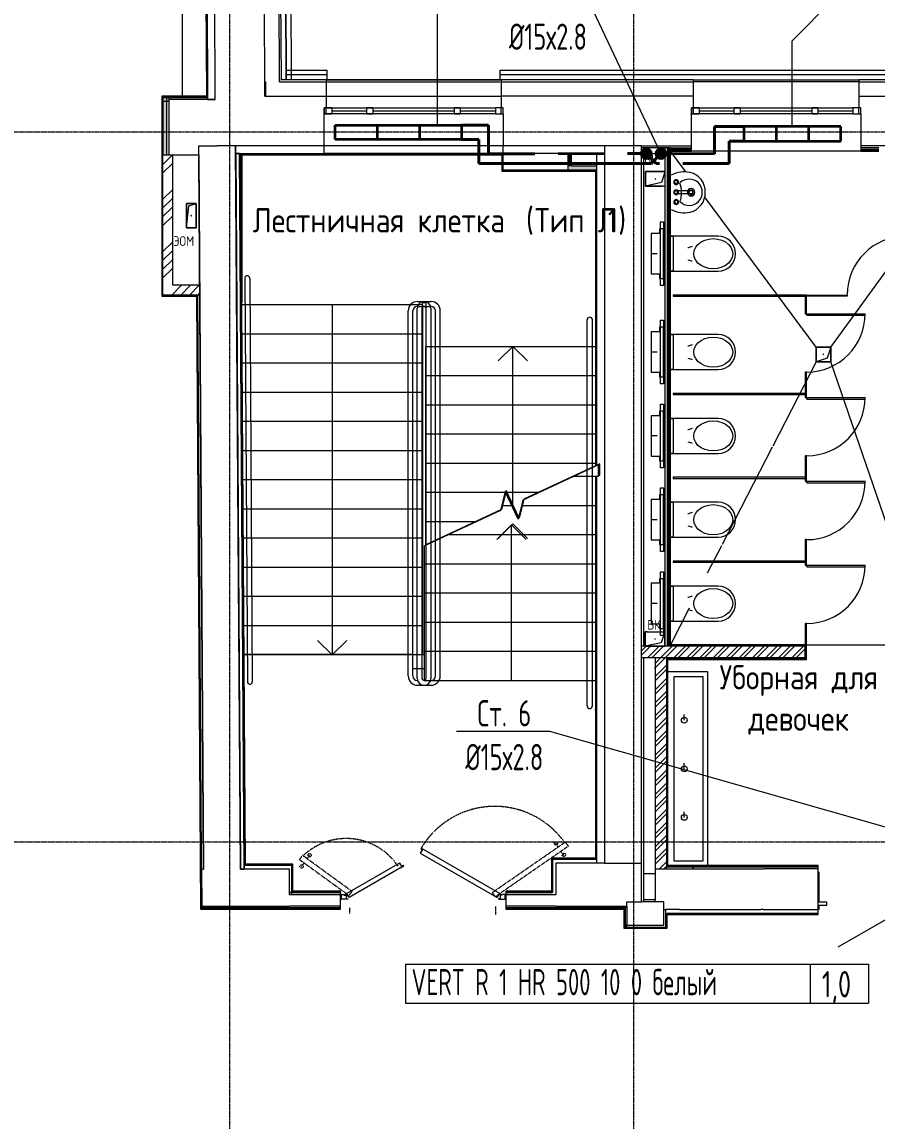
# Model space of a CAD drawing. Header units: millimetres. Extents: x -3929 to 624051, y 52832 to 514950.
# Drawn here: x 174679 to 183467, y 248942 to 260245 of the extents above; entities that cross this region are included whole.
import ezdxf
from ezdxf import colors
from ezdxf.entities.mleader import LeaderData, LeaderLine
from ezdxf.enums import TextEntityAlignment as Align
from ezdxf.math import Vec2, Vec3

# ---------------------------------------------------------------- set-up
doc = ezdxf.new("R2010")
doc.units = ezdxf.units.MM
for name, pattern in [('ADSK_Линия сетки', [25, 20, -2.5, 0, -2.5]), ('ADSK_Штриховая_ш2 п1', [3, 2, -1]), ('ADSK_Штриховая_ш3 п1_5', [4.5, 3, -1.5]), ('Hidden', [7.14375, 4.7625, -2.38125])]:
    doc.linetypes.add(name, pattern=pattern)
for name, color, linetype, lineweight in [('_ Окна', 7, 'Continuous', 9), ('Аннотация', 7, 'Continuous', 18), ('Двери', 7, 'Continuous', 9), ('Двери открывание', 7, 'Continuous', 9), ('Лестницы', 7, 'Continuous', 9), ('Марки помещений', 7, 'Continuous', 20), ('Обобщенные модели', 7, 'Continuous', 18), ('ОВ-О-Оборудование', 32, 'Continuous', 35), ('ОВ-ТЕКСТ', 7, 'Continuous', 25), ('Окна', 7, 'Continuous', 9), ('Оси', 253, 'Continuous', 9), ('Перекрытие', 7, 'Continuous', 18), ('Сантехника', 7, 'Continuous', 18), ('Стены внутренние', 7, 'Continuous', 18), ('Стены наружные', 7, 'Continuous', 18), ('Стены несущие', 7, 'Continuous', 30), ('Стены отделка', 7, 'Continuous', 30), ('Стены перегородки', 7, 'Continuous', 30), ('Стены штриховка', 7, 'Continuous', 9), ('Стрелки вверх', 7, 'Continuous', 18)]:
    doc.layers.add(name, color=color, linetype=linetype, lineweight=lineweight)
doc.layers.add('Линии', color=7, linetype='Continuous', lineweight=9, true_color=0x00a600)
for name, color, linetype in [('ПРИБОРЫ', 3, 'Continuous'), ('статистика приборов', 252, 'Continuous'), ('стояки', 7, 'Continuous')]:
    doc.layers.add(name, color=color, linetype=linetype)
doc.layers.add('т11.1', color=1, linetype='Continuous', true_color=0xff0000)
doc.layers.add('т21.1', color=5, linetype='Continuous', true_color=0x0000ff)
doc.styles.add('GOST Common_2', font='GOST_Common.ttf', dxfattribs={"width": 0.9, "height": 250})
doc.styles.add('GOST Common_5', font='GOST_Common.ttf', dxfattribs={"width": 0.9, "height": 200})
doc.styles.add('СТИЛЬ', font='simplex.shx', dxfattribs={"width": 0.65})

# ---------------------------------------------------------------- blocks, each defined once
blk = doc.blocks.new('*U2876')
at = {"layer": 'ОВ-О-Оборудование', "color": 32, "ltscale": 0.1, "true_color": 0xcd6928}
for p, q in [((500, 75), (-500, 75)), ((-500, 75), (-500, -75)), ((-167, 75), (-167, -75)), ((167, 75), (167, -75)), ((500, -75), (500, 75)), ((-500, -75), (500, -75))]:
    blk.add_line(p, q, dxfattribs=at)
blk = doc.blocks.new('*U2952')
at = {"layer": 'ОВ-О-Оборудование', "color": 32, "ltscale": 0.1, "true_color": 0xcd6928}
for p, q in [((650, 75), (-650, 75)), ((-650, 75), (-650, -75)), ((-217, 75), (-217, -75)), ((217, 75), (217, -75)), ((650, -75), (650, 75)), ((-650, -75), (650, -75))]:
    blk.add_line(p, q, dxfattribs=at)
blk = doc.blocks.new('2 этаж')
at = {"layer": 'Стены внутренние', "lineweight": 0}
h = blk.add_hatch(color=253, dxfattribs=at)
h.dxf.hatch_style = 1
h.paths.add_polyline_path([(366927, -150747), (366907, -150747), (366907, -150787), (366927, -150787)])
h.paths.add_polyline_path([(366907, -150747), (366867, -150747), (366867, -151337), (366907, -151337)])
for points in [[(371027, -151454), (371067, -151454), (371067, -151325), (371027, -151325)], [(371027, -151494), (371325, -151494), (371325, -151454), (371027, -151454)]]:
    blk.add_hatch(color=253, dxfattribs=at).paths.add_polyline_path(points)
at = {"color": 253, "linetype": 'Continuous', "lineweight": 0}
for p, q in [((366867, -151345), (366874, -151337)), ((366867, -151435), (366964, -151337)), ((366867, -151524), (366967, -151424)), ((366867, -151794), (366967, -151694)), ((366867, -151884), (366967, -151784)), ((366867, -151973), (366967, -151873)), ((366867, -152063), (366967, -151963)), ((366867, -152333), (366967, -152233)), ((366867, -152422), (366967, -152322)), ((366867, -152512), (366967, -152412)), ((366867, -152602), (366967, -152502)), ((366959, -152779), (367059, -152679)), ((367049, -152779), (367149, -152679)), ((367139, -152779), (367239, -152679)), ((367228, -152779), (367244, -152764)), ((371785, -156439), (371832, -156392)), ((371785, -156484), (371877, -156392)), ((371847, -156512), (371967, -156392)), ((371892, -156512), (372012, -156392)), ((371982, -156512), (372102, -156392)), ((372027, -156512), (372147, -156392)), ((372116, -156512), (372236, -156392)), ((372161, -156512), (372281, -156392)), ((372251, -156512), (372371, -156392)), ((372296, -156512), (372416, -156392)), ((372386, -156512), (372506, -156392)), ((372431, -156512), (372551, -156392)), ((372521, -156512), (372641, -156392)), ((372565, -156512), (372685, -156392)), ((372655, -156512), (372775, -156392)), ((372700, -156512), (372820, -156392)), ((372790, -156512), (372910, -156392)), ((372835, -156512), (372955, -156392)), ((372925, -156512), (373045, -156392)), ((372970, -156512), (373090, -156392)), ((373059, -156512), (373179, -156392)), ((373104, -156512), (373224, -156392)), ((373194, -156512), (373314, -156392)), ((373239, -156512), (373359, -156392)), ((373329, -156512), (373449, -156392)), ((373374, -156512), (373465, -156420)), ((371925, -156569), (371982, -156512)), ((371925, -156613), (372027, -156512)), ((373463, -156512), (373465, -156510)), ((371925, -156703), (372045, -156583)), ((371925, -156748), (372045, -156628)), ((371925, -156838), (372045, -156718)), ((371925, -156883), (372045, -156763)), ((371925, -156973), (372045, -156853)), ((371925, -157018), (372045, -156898)), ((371925, -157107), (372045, -156987)), ((371925, -157152), (372045, -157032)), ((371925, -157242), (372045, -157122)), ((371925, -157287), (372045, -157167)), ((371925, -157377), (372045, -157257)), ((371925, -157422), (372045, -157302)), ((371925, -157511), (372045, -157391)), ((371925, -157556), (372045, -157436)), ((371925, -157646), (372045, -157526)), ((371925, -157691), (372045, -157571)), ((371925, -157781), (372045, -157661)), ((371925, -157826), (372045, -157706)), ((371925, -157916), (372045, -157796)), ((371925, -157960), (372045, -157840)), ((371925, -158050), (372045, -157930)), ((371925, -158095), (372045, -157975)), ((371925, -158185), (372045, -158065)), ((371925, -158230), (372045, -158110)), ((371925, -158320), (372045, -158200)), ((371925, -158365), (372045, -158245)), ((371925, -158454), (372045, -158334)), ((371925, -158499), (372045, -158379)), ((371925, -158589), (372045, -158469)), ((371925, -158634), (372045, -158514)), ((371970, -158679), (372045, -158604)), ((372015, -158679), (372045, -158649))]:
    blk.add_line(p, q, dxfattribs=at)
at = {"layer": '_ Окна', "color": 253, "lineweight": 0}
for p, q in [((368523, -150915), (368523, -150855)), ((368523, -150855), (368603, -150855)), ((368543, -150915), (368543, -150855)), ((368603, -150855), (368603, -150915)), ((368603, -150885), (368963, -150885)), ((368963, -150915), (368963, -150855)), ((368963, -150855), (369023, -150855)), ((369023, -150855), (369023, -150915)), ((369023, -150885), (369863, -150885)), ((369863, -150915), (369863, -150855)), ((369863, -150855), (369923, -150855)), ((369923, -150855), (369923, -150915)), ((369923, -150885), (370283, -150885)), ((370283, -150855), (370283, -150915)), ((370363, -150855), (370283, -150855)), ((370343, -150915), (370343, -150855)), ((370363, -150915), (370363, -150855)), ((372299, -150915), (372299, -150855)), ((372299, -150855), (372379, -150855)), ((372319, -150915), (372319, -150855)), ((372379, -150855), (372379, -150915)), ((372379, -150885), (372739, -150885)), ((372739, -150915), (372739, -150855)), ((372739, -150855), (372799, -150855)), ((372799, -150855), (372799, -150915)), ((372799, -150885), (373539, -150885)), ((373539, -150915), (373539, -150855)), ((373539, -150855), (373599, -150855)), ((373599, -150855), (373599, -150915)), ((373599, -150885), (373959, -150885)), ((373959, -150855), (373959, -150915)), ((374039, -150855), (373959, -150855)), ((374019, -150915), (374019, -150855)), ((374039, -150915), (374039, -150855)), ((368603, -150915), (368523, -150915)), ((369023, -150915), (368963, -150915)), ((369923, -150915), (369863, -150915)), ((370283, -150915), (370363, -150915)), ((372379, -150915), (372299, -150915)), ((372799, -150915), (372739, -150915)), ((373599, -150915), (373539, -150915)), ((373959, -150915), (374039, -150915))]:
    blk.add_line(p, q, dxfattribs=at)
at = {"layer": 'Двери', "color": 253, "lineweight": 0}
for p, q in [((373484, -152987), (373484, -152971)), ((373484, -152971), (374084, -152971)), ((373484, -152987), (374084, -152987)), ((374084, -152987), (374084, -152971)), ((373484, -153849), (373484, -153833)), ((373484, -153833), (374084, -153833)), ((374084, -153849), (374084, -153833)), ((373484, -153849), (374084, -153849)), ((373484, -154711), (373484, -154695)), ((373484, -154695), (374084, -154695)), ((373484, -154711), (374084, -154711)), ((374084, -154711), (374084, -154695)), ((373484, -155573), (373484, -155557)), ((373484, -155557), (374084, -155557)), ((373484, -155573), (374084, -155573)), ((374084, -155573), (374084, -155557)), ((369520, -158467), (369517, -158471)), ((370345, -158943), (369520, -158467)), ((369535, -158481), (369512, -158520)), ((369512, -158520), (370303, -158976)), ((369517, -158471), (369535, -158481)), ((368737, -158943), (369300, -158618)), ((369307, -158671), (368779, -158976)), ((369300, -158618), (369302, -158622)), ((369322, -158657), (369302, -158622)), ((369307, -158671), (369342, -158651)), ((369339, -158647), (369322, -158657)), ((369342, -158651), (369339, -158647)), ((368691, -158993), (368691, -158943)), ((368691, -158943), (368727, -158943)), ((368701, -158943), (368691, -158943)), ((368691, -158943), (368691, -158993)), ((368767, -158993), (368691, -158993)), ((368691, -158993), (368701, -158993)), ((368701, -158993), (368701, -158943)), ((368727, -158943), (368727, -158949)), ((368730, -158951), (368751, -158951)), ((368739, -158947), (368737, -158943)), ((368757, -158937), (368739, -158947)), ((368751, -158951), (368751, -158987)), ((368753, -158989), (368767, -158989)), ((368779, -158976), (368757, -158937)), ((368767, -158989), (368767, -158993)), ((370303, -158976), (370325, -158937)), ((370315, -158989), (370315, -158993)), ((370328, -158989), (370315, -158989)), ((370315, -158993), (370391, -158993)), ((370325, -158937), (370343, -158947)), ((370331, -158951), (370331, -158987)), ((370352, -158951), (370331, -158951)), ((370343, -158947), (370345, -158943)), ((370355, -158943), (370355, -158949)), ((370391, -158943), (370355, -158943)), ((370391, -158943), (370381, -158943)), ((370381, -158943), (370381, -158993)), ((370381, -158993), (370391, -158993)), ((370391, -158993), (370391, -158943)), ((370391, -158993), (370391, -158943)), ((373600, -159019), (373687, -159019)), ((373600, -159059), (373600, -159019)), ((373687, -159019), (373687, -159059)), ((373687, -159059), (373600, -159059)), ((374543, -159059), (373802, -159487))]:
    blk.add_line(p, q, dxfattribs=at)
for centre, radius, start, end in [((368730, -158949), 2.52, 180, 270), ((368753, -158987), 2.5, 180, 270), ((370328, -158987), 2.5, 270, 0), ((370352, -158949), 2.52, 270, 0)]:
    blk.add_arc(centre, radius, start, end, dxfattribs=at)
at = {"layer": 'Двери открывание', "color": 253, "lineweight": 0}
for centre, start, end in [((374500, -152775), 90, 180), ((373484, -152971), 270, 0), ((373484, -153833), 270, 0), ((373484, -154695), 270, 0), ((373484, -155557), 270, 0)]:
    blk.add_arc(centre, 600, start, end, dxfattribs=at)
at = {"layer": 'Лестницы', "color": 253, "lineweight": 0}
for p, q in [((367677, -151337), (367677, -152851)), ((369536, -152881), (367677, -152881)), ((369536, -152881), (367677, -152881)), ((369536, -152857), (369567, -152857)), ((369536, -152881), (369536, -152857)), ((369536, -152881), (369536, -153181)), ((369567, -152857), (369567, -153307)), ((369536, -153181), (367679, -153181)), ((369536, -153181), (367679, -153181)), ((369536, -153181), (369536, -153481)), ((369567, -153307), (371313, -153307)), ((369567, -153607), (369567, -153307)), ((369567, -153307), (371313, -153307)), ((369536, -153481), (367681, -153481)), ((369536, -153481), (367681, -153481)), ((369536, -153481), (369536, -153781)), ((369567, -153907), (369567, -153607)), ((369567, -153607), (371313, -153607)), ((369567, -153607), (371313, -153607)), ((369536, -153781), (367683, -153781)), ((369536, -153781), (367683, -153781)), ((369536, -153781), (369536, -154081)), ((369567, -154207), (369567, -153907)), ((369567, -153907), (371313, -153907)), ((369567, -153907), (371313, -153907)), ((369536, -154081), (367685, -154081)), ((369536, -154081), (367685, -154081)), ((369536, -154081), (369536, -154381)), ((369567, -154507), (369567, -154207)), ((369567, -154207), (371313, -154207)), ((369567, -154207), (371313, -154207)), ((369536, -154381), (367687, -154381)), ((369536, -154381), (367687, -154381)), ((369536, -154381), (369536, -154681)), ((369567, -154807), (369567, -154507)), ((369567, -154507), (371313, -154507)), ((369567, -154507), (371313, -154507)), ((371345, -154525), (370564, -154889)), ((371357, -154515), (370575, -154879)), ((371345, -154642), (371345, -154525)), ((371357, -154632), (371357, -154515)), ((369536, -154681), (367689, -154681)), ((369536, -154681), (367689, -154681)), ((369536, -154681), (369536, -154981)), ((371094, -154642), (371345, -154642)), ((371094, -154642), (371345, -154642)), ((371105, -154632), (371115, -154632)), ((371105, -154632), (371115, -154632)), ((371345, -154632), (371357, -154632)), ((371345, -154632), (371357, -154632)), ((369567, -155107), (369567, -154807)), ((369567, -154807), (370383, -154807)), ((369567, -154807), (370383, -154807)), ((370384, -154800), (370337, -154995)), ((370396, -154790), (370348, -154985)), ((370516, -155084), (370384, -154800)), ((370387, -154807), (370392, -154807)), ((370387, -154807), (370392, -154807)), ((370528, -155074), (370396, -154790)), ((370403, -154807), (370730, -154807)), ((370403, -154807), (370730, -154807)), ((370350, -154942), (370450, -154942)), ((370350, -154942), (370450, -154942)), ((370446, -154932), (370462, -154932)), ((370446, -154932), (370462, -154932)), ((370564, -154889), (370516, -155084)), ((370575, -154879), (370528, -155074)), ((370551, -154942), (371313, -154942)), ((370551, -154942), (371313, -154942)), ((369536, -154981), (367691, -154981)), ((369536, -154981), (367691, -154981)), ((369536, -154981), (369536, -155281)), ((370337, -154995), (369555, -155359)), ((370348, -154985), (369567, -155349)), ((369567, -155349), (369567, -155107)), ((369567, -155107), (370086, -155107)), ((369567, -155107), (370086, -155107)), ((369536, -155281), (367693, -155281)), ((369536, -155281), (367693, -155281)), ((369536, -155281), (369536, -155581)), ((369807, -155242), (371313, -155242)), ((369807, -155242), (371313, -155242)), ((369818, -155232), (369828, -155232)), ((369818, -155232), (369828, -155232)), ((369555, -155542), (369555, -155359)), ((369567, -155354), (369567, -155349)), ((369536, -155581), (367694, -155581)), ((369536, -155581), (367694, -155581)), ((369536, -155581), (369536, -155881)), ((369555, -155842), (369555, -155542)), ((369555, -155542), (371313, -155542)), ((369555, -155542), (371313, -155542)), ((369555, -156142), (369555, -155842)), ((369555, -155842), (371313, -155842)), ((369555, -155842), (371313, -155842)), ((369536, -155881), (367696, -155881)), ((369536, -155881), (367696, -155881)), ((369536, -155881), (369536, -156181)), ((369536, -156181), (367698, -156181)), ((369536, -156181), (367698, -156181)), ((369536, -156181), (369536, -156481)), ((369555, -156442), (369555, -156142)), ((369555, -156142), (371313, -156142)), ((369555, -156142), (371313, -156142)), ((369536, -156481), (367700, -156481)), ((369555, -156742), (369555, -156442)), ((369555, -156442), (371313, -156442)), ((369555, -156442), (371313, -156442)), ((369555, -156742), (371313, -156742)), ((369555, -156742), (371313, -156742))]:
    blk.add_line(p, q, dxfattribs=at)
at = {"layer": 'Линии', "color": 253, "lineweight": 0}
for p, q in [((367708, -152606), (367735, -156756)), ((367758, -152605), (367785, -156758)), ((369481, -152896), (369619, -152896)), ((369481, -156722), (369481, -152916)), ((369482, -152846), (369622, -152846)), ((369531, -156722), (369531, -152916)), ((369572, -156722), (369572, -152916)), ((369622, -156722), (369622, -152916)), ((369387, -156697), (369387, -152941)), ((369436, -156697), (369436, -152941)), ((369667, -156697), (369667, -152941)), ((369717, -156697), (369717, -152941)), ((371227, -157005), (371227, -153034)), ((371280, -157005), (371280, -153034)), ((369481, -156742), (369484, -156742)), ((369619, -156742), (369622, -156742)), ((369482, -156792), (369622, -156792)), ((369512, -156792), (369622, -156792))]:
    blk.add_line(p, q, dxfattribs=at)
at = {"layer": 'Линии', "color": 253, "linetype": 'ADSK_Штриховая_ш3 п1_5', "lineweight": 0}
for p, q in [((370252, -158924), (371002, -158405)), ((371033, -158448), (370282, -158967)), ((370927, -158458), (370906, -158418)), ((371002, -158405), (371033, -158448)), ((368301, -158542), (368270, -158585)), ((368811, -158913), (368301, -158542)), ((368348, -158577), (368374, -158540)), ((370957, -158501), (370987, -158535)), ((368270, -158585), (368779, -158955)), ((368317, -158619), (368290, -158656)), ((368779, -158955), (368811, -158913)), ((370282, -158967), (370252, -158924)), ((368785, -159083), (368785, -159139)), ((370285, -159069), (370285, -159149))]:
    blk.add_line(p, q, dxfattribs=at)
for centre in [(370906, -158418), (368374, -158540), (370987, -158535), (368290, -158656)]:
    blk.add_circle(centre, 17, dxfattribs=at)
at = {"layer": 'Линии', "color": 253, "lineweight": 0}
for centre, radius, start, end in [((367733, -152606), 25, 0.905, 180.3726), ((369482, -152941), 95, 90, 180), ((369481, -152941), 45.2, 90.2885, 180.2885), ((369551, -152916), 70.3, 0, 180), ((369551, -152916), 20.3, 0, 180), ((369622, -152941), 95, 0, 90), ((369622, -152941), 45.2, 0, 90), ((371254, -153034), 26.8, 0, 180), ((367760, -156756), 25, 180.3726, 355.0572), ((369482, -156697), 95, 180, 270), ((369481, -156697), 45.2, 180, 270), ((369551, -156722), 70.3, 180, 0), ((369551, -156722), 20.3, 180, 0), ((369622, -156697), 95, 270, 0), ((369622, -156697), 45.2, 270, 0), ((371254, -157005), 26.8, 180, 0)]:
    blk.add_arc(centre, radius, start, end, dxfattribs=at)
at = {"layer": 'Линии', "color": 253, "linetype": 'ADSK_Штриховая_ш3 п1_5', "lineweight": 0}
for centre, radius, start, end in [((370277, -158918), 880, 36.2661, 149.8569), ((368750, -159010), 641, 33.381, 133.8165)]:
    blk.add_arc(centre, radius, start, end, dxfattribs=at)
at = {"layer": 'Обобщенные модели', "color": 253, "lineweight": 0}
for p, q in [((371825, -151660), (371825, -151510)), ((371825, -151510), (372025, -151510)), ((372025, -151510), (371825, -151510)), ((371825, -151510), (371825, -151660)), ((372025, -151517), (371990, -151623)), ((371990, -151623), (371825, -151660)), ((372025, -151660), (371825, -151660)), ((371825, -151660), (371997, -151660)), ((367107, -152087), (367107, -151837)), ((367107, -151837), (367207, -151837)), ((367207, -151837), (367107, -151837)), ((367107, -151837), (367107, -152087)), ((367107, -152087), (367132, -151862)), ((367132, -151862), (367207, -151837)), ((367207, -151837), (367207, -152087)), ((367207, -152087), (367207, -151837)), ((367207, -152087), (367107, -152087)), ((367107, -152087), (367207, -152087)), ((373480, -152779), (372110, -152779)), ((372110, -152779), (372110, -152791)), ((372110, -152791), (373480, -152791)), ((373480, -152791), (373468, -152791)), ((373468, -152791), (373468, -152971)), ((373480, -152791), (373480, -152779)), ((373480, -152779), (373900, -152779)), ((373480, -152791), (373480, -152779)), ((373900, -152791), (373480, -152791)), ((373480, -152971), (373480, -152791)), ((373900, -152779), (373900, -152791)), ((373468, -152971), (373480, -152971)), ((373580, -153465), (373580, -153315)), ((373580, -153315), (373730, -153315)), ((373730, -153315), (373580, -153315)), ((373580, -153315), (373580, -153465)), ((373730, -153315), (373693, -153427)), ((373730, -153315), (373730, -153465)), ((373730, -153465), (373730, -153315)), ((373693, -153427), (373580, -153465)), ((373730, -153465), (373580, -153465)), ((373580, -153465), (373730, -153465)), ((373480, -153571), (373468, -153571)), ((373468, -153571), (373468, -153791)), ((373480, -153791), (373480, -153571)), ((373480, -153791), (372110, -153791)), ((372110, -153791), (372110, -153803)), ((372110, -153803), (373480, -153803)), ((373480, -153791), (373468, -153791)), ((373468, -153791), (373468, -153833)), ((373468, -153791), (373480, -153791)), ((373468, -153833), (373480, -153833)), ((373480, -153803), (373480, -153791)), ((373480, -153833), (373480, -153791)), ((373480, -154433), (373468, -154433)), ((373468, -154433), (373468, -154653)), ((373480, -154653), (373480, -154433)), ((373480, -154653), (372110, -154653)), ((372110, -154653), (372110, -154665)), ((372110, -154665), (373480, -154665)), ((373480, -154653), (373468, -154653)), ((373468, -154653), (373468, -154695)), ((373468, -154653), (373480, -154653)), ((373468, -154695), (373480, -154695)), ((373480, -154665), (373480, -154653)), ((373480, -154695), (373480, -154653)), ((373480, -155295), (373468, -155295)), ((373468, -155295), (373468, -155515)), ((373480, -155515), (373480, -155295)), ((373480, -155515), (372110, -155515)), ((372110, -155515), (372110, -155527)), ((372110, -155527), (373480, -155527)), ((373468, -155515), (373480, -155515)), ((373480, -155515), (373468, -155515)), ((373468, -155515), (373468, -155557)), ((373480, -155527), (373480, -155515)), ((373480, -155557), (373480, -155515)), ((373468, -155557), (373480, -155557)), ((373480, -156157), (373468, -156157)), ((373468, -156157), (373468, -156377)), ((373480, -156377), (373480, -156157)), ((371823, -156392), (371823, -156242)), ((371823, -156242), (371843, -156242)), ((371843, -156242), (371823, -156242)), ((371823, -156242), (371823, -156392)), ((372025, -156242), (371988, -156355)), ((372025, -156242), (372025, -156392)), ((372025, -156392), (372025, -156242)), ((371988, -156355), (371823, -156392)), ((373468, -156377), (373480, -156377))]:
    blk.add_line(p, q, dxfattribs=at)
for centre, start, end in [((371927, -151585), 0, 180), ((371927, -151585), 120, 180), ((371927, -151585), 180, 0), ((371927, -151585), 240, 345), ((371927, -151585), 15, 90), ((367157, -151962), 0, 180), ((367157, -151962), 60, 165), ((367157, -151962), 180, 0), ((367157, -151962), 195, 270), ((367157, -151962), 300, 0), ((373655, -153390), 0, 180), ((373655, -153390), 120, 180), ((373655, -153390), 180, 0), ((373655, -153390), 240, 345), ((373655, -153390), 15, 90), ((371924, -156317), 0, 180), ((371924, -156317), 120, 180), ((371924, -156317), 180, 0), ((371924, -156317), 240, 345), ((371924, -156317), 15, 90)]:
    blk.add_arc(centre, 2.5, start, end, dxfattribs=at)
at = {"layer": 'Окна', "color": 253, "lineweight": 0}
for p, q in [((368523, -150855), (368523, -150915)), ((368603, -150855), (368523, -150855)), ((368603, -150855), (368963, -150855)), ((369023, -150855), (368963, -150855)), ((369023, -150855), (369863, -150855)), ((369923, -150855), (369863, -150855)), ((369923, -150855), (370283, -150855)), ((370363, -150855), (370283, -150855)), ((370363, -150915), (370363, -150855)), ((372299, -150855), (372299, -150915)), ((372379, -150855), (372299, -150855)), ((372379, -150855), (372739, -150855)), ((372799, -150855), (372739, -150855)), ((372799, -150855), (373539, -150855)), ((373599, -150855), (373539, -150855)), ((373599, -150855), (373959, -150855)), ((374039, -150855), (373959, -150855)), ((374039, -150915), (374039, -150855)), ((368523, -150915), (368603, -150915)), ((368963, -150915), (368603, -150915)), ((368963, -150915), (369023, -150915)), ((369863, -150915), (369023, -150915)), ((369863, -150915), (369923, -150915)), ((370283, -150915), (369923, -150915)), ((370283, -150915), (370363, -150915)), ((372299, -150915), (372379, -150915)), ((372739, -150915), (372379, -150915)), ((372739, -150915), (372799, -150915)), ((373539, -150915), (372799, -150915)), ((373539, -150915), (373599, -150915)), ((373959, -150915), (373599, -150915)), ((373959, -150915), (374039, -150915))]:
    blk.add_line(p, q, dxfattribs=at)
at = {"layer": 'Оси', "color": 253, "linetype": 'ADSK_Линия сетки', "lineweight": 0}
for p, q in [((367555, -176377), (367555, -127124)), ((371705, -176377), (371705, -149490)), ((354441, -151102), (420560, -151102)), ((354441, -158402), (420560, -158402))]:
    blk.add_line(p, q, dxfattribs=at)
at = {"layer": 'Перекрытие', "color": 253, "lineweight": 0}
for p, q in [((367063, -147886), (367063, -150735)), ((372083, -151281), (372083, -151265)), ((372242, -151512), (372083, -151298)), ((373580, -153315), (372435, -151773)), ((373730, -153315), (374657, -152038)), ((373580, -153465), (373134, -154333)), ((374657, -156165), (373730, -153465)), ((373128, -154345), (372613, -155345)), ((372607, -155357), (372461, -155641)), ((372276, -156001), (372083, -156377)), ((373454, -156377), (374657, -156377)), ((369436, -156476), (367700, -156476)), ((369436, -156622), (369436, -156476)), ((369555, -156481), (369436, -156481)), ((369555, -156622), (369436, -156622)), ((371805, -158729), (371925, -158729)), ((373610, -158719), (373600, -158719)), ((373600, -158729), (373610, -158729)), ((373610, -159019), (373610, -158719)), ((373610, -159063), (373600, -159063)), ((373610, -159098), (373610, -159059))]:
    blk.add_line(p, q, dxfattribs=at)
at = {"layer": 'Сантехника', "color": 253, "lineweight": 0}
for p, q in [((372307, -151707), (372162, -151707)), ((372307, -151737), (372162, -151737)), ((371971, -152099), (371971, -152146)), ((372011, -152099), (371971, -152099)), ((371980, -152682), (371980, -152027)), ((371980, -152027), (372011, -152027)), ((372011, -152027), (372011, -152682)), ((372011, -152609), (372011, -152099)), ((371886, -152146), (371886, -152562)), ((371971, -152146), (371886, -152146)), ((372068, -152174), (372065, -152174)), ((372065, -152174), (372068, -152174)), ((372573, -152174), (372083, -152174)), ((372083, -152174), (372110, -152174)), ((372110, -152174), (372110, -152534)), ((372366, -152258), (372398, -152233)), ((372398, -152233), (372436, -152215)), ((372436, -152215), (372478, -152203)), ((372478, -152203), (372523, -152199)), ((372523, -152199), (372567, -152203)), ((372567, -152203), (372610, -152215)), ((372610, -152215), (372648, -152233)), ((372648, -152233), (372679, -152258)), ((371948, -152354), (371880, -152354)), ((372265, -152292), (372263, -152292)), ((372307, -152279), (372265, -152292)), ((372323, -152354), (372328, -152320)), ((372328, -152389), (372323, -152354)), ((372328, -152320), (372343, -152287)), ((372343, -152287), (372366, -152258)), ((372679, -152258), (372703, -152287)), ((372703, -152287), (372718, -152320)), ((372718, -152320), (372723, -152354)), ((372723, -152354), (372718, -152389)), ((372263, -152416), (372298, -152426)), ((372298, -152426), (372307, -152429)), ((372343, -152421), (372328, -152389)), ((372366, -152451), (372343, -152421)), ((372398, -152475), (372366, -152451)), ((372436, -152494), (372398, -152475)), ((372648, -152475), (372610, -152494)), ((372679, -152451), (372648, -152475)), ((372703, -152421), (372679, -152451)), ((372718, -152389), (372703, -152421)), ((371886, -152562), (371971, -152562)), ((371971, -152562), (371971, -152609)), ((372065, -152534), (372068, -152534)), ((372068, -152534), (372065, -152534)), ((372083, -152534), (372573, -152534)), ((372110, -152534), (372083, -152534)), ((372478, -152505), (372436, -152494)), ((372523, -152509), (372478, -152505)), ((372567, -152505), (372523, -152509)), ((372610, -152494), (372567, -152505)), ((371971, -152609), (372011, -152609)), ((372011, -152682), (371980, -152682)), ((371980, -153694), (371980, -153039)), ((371980, -153039), (372011, -153039)), ((372011, -153039), (372011, -153694)), ((371971, -153111), (371971, -153158)), ((372011, -153111), (371971, -153111)), ((372011, -153621), (372011, -153111)), ((371886, -153158), (371886, -153574)), ((371971, -153158), (371886, -153158)), ((372068, -153186), (372065, -153186)), ((372065, -153186), (372068, -153186)), ((372573, -153186), (372083, -153186)), ((372083, -153186), (372110, -153186)), ((372110, -153186), (372110, -153546)), ((372366, -153270), (372398, -153245)), ((372398, -153245), (372436, -153227)), ((372436, -153227), (372478, -153215)), ((372478, -153215), (372523, -153211)), ((372523, -153211), (372567, -153215)), ((372567, -153215), (372610, -153227)), ((372610, -153227), (372648, -153245)), ((372648, -153245), (372679, -153270)), ((371948, -153366), (371880, -153366)), ((372265, -153304), (372263, -153304)), ((372307, -153291), (372265, -153304)), ((372323, -153366), (372328, -153332)), ((372328, -153401), (372323, -153366)), ((372328, -153332), (372343, -153299)), ((372343, -153299), (372366, -153270)), ((372679, -153270), (372703, -153299)), ((372703, -153299), (372718, -153332)), ((372718, -153332), (372723, -153366)), ((372723, -153366), (372718, -153401)), ((372263, -153428), (372298, -153438)), ((372298, -153438), (372307, -153441)), ((372343, -153433), (372328, -153401)), ((372366, -153463), (372343, -153433)), ((372398, -153487), (372366, -153463)), ((372436, -153506), (372398, -153487)), ((372648, -153487), (372610, -153506)), ((372679, -153463), (372648, -153487)), ((372703, -153433), (372679, -153463)), ((372718, -153401), (372703, -153433)), ((371886, -153574), (371971, -153574)), ((371971, -153574), (371971, -153621)), ((372065, -153546), (372068, -153546)), ((372068, -153546), (372065, -153546)), ((372083, -153546), (372573, -153546)), ((372110, -153546), (372083, -153546)), ((372478, -153517), (372436, -153506)), ((372523, -153521), (372478, -153517)), ((372567, -153517), (372523, -153521)), ((372610, -153506), (372567, -153517)), ((371971, -153621), (372011, -153621)), ((372011, -153694), (371980, -153694)), ((371980, -154556), (371980, -153901)), ((371980, -153901), (372011, -153901)), ((372011, -153901), (372011, -154556)), ((371886, -154020), (371886, -154436)), ((371971, -154020), (371886, -154020)), ((371971, -153973), (371971, -154020)), ((372011, -153973), (371971, -153973)), ((372011, -154483), (372011, -153973)), ((372068, -154048), (372065, -154048)), ((372065, -154048), (372068, -154048)), ((372573, -154048), (372083, -154048)), ((372083, -154048), (372110, -154048)), ((372110, -154048), (372110, -154408)), ((372265, -154166), (372263, -154166)), ((372307, -154153), (372265, -154166)), ((372328, -154194), (372343, -154161)), ((372343, -154161), (372366, -154132)), ((372366, -154132), (372398, -154107)), ((372398, -154107), (372436, -154089)), ((372436, -154089), (372478, -154077)), ((372478, -154077), (372523, -154073)), ((372523, -154073), (372567, -154077)), ((372567, -154077), (372610, -154089)), ((372610, -154089), (372648, -154107)), ((372648, -154107), (372679, -154132)), ((372679, -154132), (372703, -154161)), ((372703, -154161), (372718, -154194)), ((371948, -154228), (371880, -154228)), ((372323, -154228), (372328, -154194)), ((372328, -154263), (372323, -154228)), ((372343, -154295), (372328, -154263)), ((372718, -154263), (372703, -154295)), ((372718, -154194), (372723, -154228)), ((372723, -154228), (372718, -154263)), ((372263, -154290), (372298, -154300)), ((372298, -154300), (372307, -154303)), ((372366, -154325), (372343, -154295)), ((372398, -154349), (372366, -154325)), ((372436, -154368), (372398, -154349)), ((372478, -154379), (372436, -154368)), ((372523, -154383), (372478, -154379)), ((372567, -154379), (372523, -154383)), ((372610, -154368), (372567, -154379)), ((372648, -154349), (372610, -154368)), ((372679, -154325), (372648, -154349)), ((372703, -154295), (372679, -154325)), ((371886, -154436), (371971, -154436)), ((371971, -154436), (371971, -154483)), ((371971, -154483), (372011, -154483)), ((372065, -154408), (372068, -154408)), ((372068, -154408), (372065, -154408)), ((372083, -154408), (372573, -154408)), ((372110, -154408), (372083, -154408)), ((372011, -154556), (371980, -154556)), ((371971, -154835), (371971, -154882)), ((372011, -154835), (371971, -154835)), ((371980, -155418), (371980, -154763)), ((371980, -154763), (372011, -154763)), ((372011, -154763), (372011, -155418)), ((372011, -155345), (372011, -154835)), ((371886, -154882), (371886, -155298)), ((371971, -154882), (371886, -154882)), ((372068, -154910), (372065, -154910)), ((372065, -154910), (372068, -154910)), ((372573, -154910), (372083, -154910)), ((372083, -154910), (372110, -154910)), ((372110, -154910), (372110, -155270)), ((372398, -154969), (372436, -154951)), ((372436, -154951), (372478, -154939)), ((372478, -154939), (372523, -154935)), ((372523, -154935), (372567, -154939)), ((372567, -154939), (372610, -154951)), ((372610, -154951), (372648, -154969)), ((372265, -155028), (372263, -155028)), ((372307, -155015), (372265, -155028)), ((372323, -155090), (372328, -155056)), ((372328, -155056), (372343, -155023)), ((372343, -155023), (372366, -154994)), ((372366, -154994), (372398, -154969)), ((372648, -154969), (372679, -154994)), ((372679, -154994), (372703, -155023)), ((372703, -155023), (372718, -155056)), ((372718, -155056), (372723, -155090)), ((371948, -155090), (371880, -155090)), ((372263, -155152), (372298, -155162)), ((372298, -155162), (372307, -155165)), ((372328, -155125), (372323, -155090)), ((372343, -155157), (372328, -155125)), ((372366, -155187), (372343, -155157)), ((372398, -155211), (372366, -155187)), ((372679, -155187), (372648, -155211)), ((372703, -155157), (372679, -155187)), ((372718, -155125), (372703, -155157)), ((372723, -155090), (372718, -155125)), ((371886, -155298), (371971, -155298)), ((371971, -155298), (371971, -155345)), ((372065, -155270), (372068, -155270)), ((372068, -155270), (372065, -155270)), ((372083, -155270), (372573, -155270)), ((372110, -155270), (372083, -155270)), ((372436, -155230), (372398, -155211)), ((372478, -155241), (372436, -155230)), ((372523, -155245), (372478, -155241)), ((372567, -155241), (372523, -155245)), ((372610, -155230), (372567, -155241)), ((372648, -155211), (372610, -155230)), ((371971, -155345), (372011, -155345)), ((372011, -155418), (371980, -155418)), ((371980, -156280), (371980, -155625)), ((371980, -155625), (372011, -155625)), ((372011, -155625), (372011, -156280)), ((371886, -155744), (371886, -156160)), ((371971, -155744), (371886, -155744)), ((371971, -155697), (371971, -155744)), ((372011, -155697), (371971, -155697)), ((372011, -156207), (372011, -155697)), ((372068, -155772), (372065, -155772)), ((372065, -155772), (372068, -155772)), ((372573, -155772), (372083, -155772)), ((372083, -155772), (372110, -155772)), ((372110, -155772), (372110, -156132)), ((372343, -155885), (372366, -155856)), ((372366, -155856), (372398, -155831)), ((372398, -155831), (372436, -155813)), ((372436, -155813), (372478, -155801)), ((372478, -155801), (372523, -155797)), ((372523, -155797), (372567, -155801)), ((372567, -155801), (372610, -155813)), ((372610, -155813), (372648, -155831)), ((372648, -155831), (372679, -155856)), ((372679, -155856), (372703, -155885)), ((371948, -155952), (371880, -155952)), ((372265, -155890), (372263, -155890)), ((372307, -155877), (372265, -155890)), ((372323, -155952), (372328, -155918)), ((372328, -155987), (372323, -155952)), ((372328, -155918), (372343, -155885)), ((372703, -155885), (372718, -155918)), ((372718, -155918), (372723, -155952)), ((372723, -155952), (372718, -155987)), ((372263, -156014), (372298, -156024)), ((372298, -156024), (372307, -156027)), ((372343, -156019), (372328, -155987)), ((372366, -156049), (372343, -156019)), ((372398, -156073), (372366, -156049)), ((372436, -156092), (372398, -156073)), ((372478, -156103), (372436, -156092)), ((372610, -156092), (372567, -156103)), ((372648, -156073), (372610, -156092)), ((372679, -156049), (372648, -156073)), ((372703, -156019), (372679, -156049)), ((372718, -155987), (372703, -156019)), ((371886, -156160), (371971, -156160)), ((371971, -156160), (371971, -156207)), ((371971, -156207), (372011, -156207)), ((372065, -156132), (372068, -156132)), ((372068, -156132), (372065, -156132)), ((372083, -156132), (372573, -156132)), ((372110, -156132), (372083, -156132)), ((372523, -156107), (372478, -156103)), ((372567, -156103), (372523, -156107)), ((372011, -156280), (371980, -156280)), ((372057, -156651), (372465, -156651)), ((372465, -156651), (372465, -158646)), ((372120, -156701), (372415, -156701)), ((372120, -158601), (372120, -156701)), ((372415, -156701), (372415, -158601)), ((372225, -157151), (372225, -157094)), ((372225, -157651), (372225, -157594)), ((372225, -158151), (372225, -158094)), ((372415, -158601), (372120, -158601))]:
    blk.add_line(p, q, dxfattribs=at)
for centre in [(372225, -157151), (372225, -157651), (372225, -158151)]:
    blk.add_circle(centre, 30, dxfattribs=at)
for centre, radius, start, end in [((372222, -151776), 264, 76.3649, 119.6351), ((372222, -151776), 264, 76.3649, 119.6351), ((372237, -151716), 204, 358.3442, 76.3649), ((372237, -151716), 204, 358.3442, 76.3649), ((372142, -151618), 25, 90, 270), ((372141, -151618), 17, 90, 270), ((372141, -151618), 17, 270, 90), ((372142, -151618), 25, 270, 90), ((372275, -151722), 135, 225.4629, 135.0556), ((371931, -151724), 267, 339.1986, 21.3199), ((372295, -151722), 38.6, 90, 270), ((372295, -151722), 38.6, 270, 90), ((372142, -151722), 25, 90, 270), ((372142, -151823), 25, 90, 270), ((372141, -151723), 16.8, 0, 180), ((372141, -151723), 16.8, 180, 0), ((372142, -151722), 25, 270, 90), ((372142, -151823), 25, 270, 90), ((372295, -151722), 23.5, 90, 270), ((372237, -151728), 204, 283.6351, 1.6558), ((372237, -151728), 204, 283.6351, 1.6558), ((372295, -151722), 23.5, 270, 90), ((372222, -151669), 264, 240.3649, 283.6351), ((372222, -151669), 264, 240.3649, 283.6351), ((372142, -151823), 17, 90, 270), ((372142, -151823), 17, 270, 90), ((372573, -152354), 180, 270, 90), ((372573, -153366), 180, 270, 90), ((372573, -154228), 180, 270, 90), ((372573, -155090), 180, 270, 90), ((372573, -155952), 180, 270, 90)]:
    blk.add_arc(centre, radius, start, end, dxfattribs=at)
blk.add_ellipse((372307, -151722), major_axis=(0, -15), ratio=0.428525, start_param=0, end_param=3.141593, dxfattribs=at)
at = {"layer": 'Стены внутренние', "color": 253, "lineweight": 0}
for p, q in [((368548, -150735), (370343, -150735)), ((370363, -151245), (368523, -151245)), ((374039, -151298), (372299, -151298)), ((368169, -158949), (368169, -158943)), ((370905, -158943), (370905, -158949)), ((368169, -159063), (368169, -159061)), ((370905, -159061), (370905, -159063))]:
    blk.add_line(p, q, dxfattribs=at)
at = {"layer": 'Стены внутренние', "color": 253, "linetype": 'Continuous', "lineweight": 0}
for p, q in [((372155, -151276), (372148, -151265)), ((372322, -158679), (372314, -158664)), ((372514, -158677), (372513, -158679)), ((373372, -158668), (373370, -158664))]:
    blk.add_line(p, q, dxfattribs=at)
at = {"layer": 'Стены наружные', "color": 253, "lineweight": 0}
for p, q in [((368134, -150565), (368069, -137846)), ((368069, -137846), (368134, -150565)), ((368119, -137846), (368184, -150565)), ((368134, -150465), (368554, -150465)), ((368134, -150565), (368134, -150465)), ((368554, -150515), (368134, -150515)), ((368554, -150565), (368554, -150465)), ((370334, -150465), (375480, -150465)), ((370334, -150565), (370334, -150465)), ((375480, -150515), (370334, -150515)), ((368548, -150565), (370343, -150565)), ((368554, -150564), (370334, -150564)), ((368554, -150585), (370334, -150585)), ((372319, -150565), (374019, -150565)), ((374019, -150585), (372319, -150585)), ((371313, -157051), (371313, -157043))]:
    blk.add_line(p, q, dxfattribs=at)
at = {"layer": 'Стены несущие', "color": 253, "lineweight": 0}
for p, q in [((367405, -150767), (367399, -149613)), ((367915, -150735), (367909, -149591)), ((367405, -150767), (366927, -150767)), ((366927, -150767), (366927, -151337)), ((367915, -150735), (368548, -150735)), ((368548, -150855), (368548, -150735)), ((370343, -150735), (370343, -150855)), ((372319, -150735), (370343, -150735)), ((372319, -150855), (372319, -150735)), ((374019, -150735), (375240, -150735)), ((374019, -150735), (374019, -150855)), ((368523, -151245), (368523, -150915)), ((370363, -150915), (370363, -151245)), ((372299, -151245), (372299, -150915)), ((374039, -150915), (374039, -151245)), ((366855, -151337), (367235, -151337)), ((367235, -151337), (367283, -158683)), ((368523, -151245), (367424, -151245)), ((367663, -158683), (367614, -151245)), ((371405, -151245), (370363, -151245)), ((371405, -151245), (371405, -158623)), ((371785, -151245), (372299, -151245)), ((371785, -159019), (371785, -151245)), ((374730, -151245), (374039, -151245)), ((367263, -158683), (367265, -159063)), ((367263, -158683), (367283, -158683)), ((368169, -158683), (367663, -158683)), ((368169, -158943), (368169, -158683)), ((371405, -158623), (370905, -158623)), ((370905, -158623), (370905, -158943)), ((373600, -159019), (373600, -158719)), ((372016, -159019), (371785, -159019)), ((372016, -159259), (372016, -159019)), ((367265, -159063), (368169, -159063)), ((370905, -159063), (371636, -159063)), ((371636, -159063), (371636, -159259)), ((373036, -159098), (373600, -159098)), ((373600, -159098), (373600, -159059)), ((371636, -159259), (372016, -159259))]:
    blk.add_line(p, q, dxfattribs=at)
at = {"layer": 'Стены отделка', "color": 253, "lineweight": 0}
for p, q in [((367307, -149614), (367313, -150735)), ((368084, -150565), (368079, -149590)), ((367914, -150585), (367919, -150585)), ((367919, -150585), (367919, -150735)), ((368064, -150565), (368064, -150585)), ((368064, -150585), (368064, -150565)), ((368064, -150585), (368548, -150585)), ((368548, -150565), (368084, -150565)), ((368548, -150735), (368548, -150565)), ((372319, -150565), (370343, -150565)), ((370343, -150565), (370343, -150735)), ((370343, -150585), (372319, -150585)), ((372319, -150735), (372319, -150565)), ((375430, -150565), (374019, -150565)), ((374019, -150565), (374019, -150735)), ((374019, -150585), (375390, -150585)), ((367313, -150735), (366855, -150735)), ((366855, -150735), (366855, -151337)), ((366867, -150747), (367325, -150747)), ((366867, -150747), (366867, -151337)), ((366907, -151337), (366907, -150747)), ((366927, -150747), (366927, -150767)), ((367325, -150767), (367325, -150747)), ((367325, -150767), (367325, -150768)), ((367325, -150768), (367405, -150767)), ((374019, -150735), (374019, -150735)), ((366867, -150787), (366927, -150787)), ((366867, -152779), (366867, -151337)), ((366967, -152679), (366967, -151337)), ((367614, -151245), (367614, -151325)), ((367614, -151325), (367655, -151325)), ((367655, -151323), (367615, -151324)), ((367615, -151324), (367663, -158683)), ((367703, -158683), (367655, -151323)), ((367667, -151337), (370351, -151337)), ((367714, -158631), (367667, -151337)), ((368523, -151325), (368523, -151245)), ((371405, -151325), (368523, -151325)), ((370351, -151337), (370351, -151504)), ((370363, -151494), (370363, -151245)), ((371027, -151325), (371027, -151494)), ((371067, -151454), (371067, -151325)), ((371405, -151323), (371325, -151323)), ((371325, -154529), (371325, -151323)), ((372085, -151265), (371785, -151265)), ((371805, -151265), (371805, -156392)), ((372025, -151265), (372025, -156392)), ((372065, -156392), (372065, -151265)), ((372068, -151281), (372068, -156392)), ((372083, -151281), (372068, -151281)), ((372083, -156377), (372083, -151281)), ((372083, -151298), (372299, -151298)), ((372299, -151298), (372299, -151245)), ((374039, -151245), (374039, -151298)), ((374040, -151265), (374039, -151265)), ((374039, -151298), (374225, -151298)), ((367283, -158683), (367235, -151357)), ((371325, -151454), (371067, -151454)), ((370353, -151506), (371313, -151506)), ((371325, -151494), (370363, -151494)), ((371313, -151506), (371313, -154535)), ((367243, -152679), (366967, -152679)), ((367244, -152779), (366867, -152779)), ((367212, -152791), (367253, -159093)), ((367265, -159083), (367224, -152779)), ((371313, -154642), (371313, -157043)), ((371325, -158623), (371325, -154642)), ((371325, -155300), (371313, -155300)), ((371313, -155376), (371325, -155376)), ((371843, -156242), (372025, -156242)), ((373465, -156392), (371785, -156392)), ((371823, -156392), (372025, -156392)), ((373480, -156377), (372068, -156377)), ((373465, -156392), (373465, -156512)), ((373480, -156527), (373480, -156377)), ((373465, -156512), (371785, -156512)), ((371805, -156512), (371805, -159019)), ((371925, -156512), (371925, -158999)), ((372045, -158679), (372045, -156512)), ((372045, -156527), (373480, -156527)), ((372057, -158646), (372057, -156527)), ((371313, -157043), (371325, -157043)), ((371313, -157051), (371313, -158571)), ((371325, -157051), (371313, -157051)), ((370863, -158573), (370863, -158923)), ((371313, -158571), (370865, -158571)), ((367663, -158683), (367703, -158683)), ((367702, -158643), (368189, -158643)), ((367703, -158643), (367703, -158683)), ((368201, -158631), (367714, -158631)), ((368189, -158643), (368189, -158943)), ((368201, -158911), (368201, -158633)), ((371325, -158583), (370875, -158583)), ((370875, -158923), (370875, -158583)), ((371925, -158679), (373050, -158679)), ((373600, -158646), (372045, -158646)), ((373600, -158719), (373600, -158646)), ((368691, -158911), (368201, -158911)), ((368691, -158943), (368691, -158911)), ((370391, -158911), (370391, -158943)), ((370875, -158911), (370391, -158911)), ((368189, -158923), (368168, -158923)), ((368168, -158923), (368168, -158943)), ((368168, -158943), (368169, -158943)), ((368686, -158923), (368691, -158923)), ((370391, -158923), (370426, -158923)), ((370875, -158923), (370863, -158923)), ((370875, -158943), (370875, -158949)), ((371925, -158999), (371805, -158999)), ((367255, -159095), (368691, -159095)), ((367265, -159072), (367285, -159072)), ((367275, -159083), (367265, -159083)), ((367275, -159063), (367275, -159083)), ((367285, -159072), (367285, -159063)), ((368691, -159083), (368686, -159083)), ((368691, -159095), (368691, -159063)), ((370391, -159063), (370391, -159095)), ((370426, -159083), (370391, -159083)), ((370391, -159095), (371604, -159095)), ((371604, -159095), (371604, -159289)), ((371636, -159083), (371616, -159083)), ((371616, -159083), (371616, -159279)), ((372036, -159279), (372036, -159099)), ((372036, -159138), (372048, -159138)), ((373016, -159138), (372176, -159138)), ((373036, -159098), (373011, -159098)), ((373600, -159150), (373600, -159098)), ((371636, -159259), (371616, -159259)), ((371636, -159279), (371636, -159259)), ((372048, -159289), (372048, -159150)), ((372048, -159150), (373600, -159150)), ((371606, -159291), (372046, -159291)), ((371616, -159279), (372036, -159279))]:
    blk.add_line(p, q, dxfattribs=at)
at = {"layer": 'Стены перегородки', "color": 253, "lineweight": 0}
for p, q in [((368169, -158943), (368691, -158943)), ((368691, -159063), (368691, -158943)), ((370391, -158943), (370905, -158943)), ((370391, -158943), (370391, -159063)), ((368691, -159063), (368169, -159063)), ((370905, -159063), (370391, -159063)), ((372016, -159099), (372036, -159099)), ((372176, -159098), (372036, -159098)), ((372036, -159098), (372036, -159099)), ((372176, -159098), (372176, -159099)), ((372176, -159099), (373011, -159099))]:
    blk.add_line(p, q, dxfattribs=at)
at = {"layer": 'Стены штриховка', "color": 253, "lineweight": 0}
for p, q in [((367309, -149614), (367315, -150737)), ((367319, -149615), (367325, -150767)), ((368064, -150565), (368059, -149591)), ((367315, -150737), (366857, -150737)), ((366857, -150737), (366857, -151337)), ((366855, -151337), (366855, -152729)), ((366857, -151337), (366857, -152789)), ((367235, -151337), (367234, -151245)), ((367234, -151245), (367424, -151245)), ((367655, -151325), (368523, -151325)), ((370353, -151335), (367665, -151335)), ((367712, -158631), (367665, -151335)), ((370353, -151506), (370353, -151335)), ((371785, -151245), (371405, -151245)), ((372052, -156392), (372052, -151265)), ((372074, -156377), (372074, -151281)), ((372083, -151280), (372299, -151280)), ((372083, -151289), (372299, -151289)), ((372085, -151265), (372299, -151265)), ((374039, -151280), (374225, -151280)), ((374039, -151289), (374225, -151289)), ((374225, -151265), (374040, -151265)), ((371315, -151504), (370351, -151504)), ((370351, -151504), (370351, -151506)), ((370351, -151506), (370353, -151506)), ((371315, -154534), (371315, -151504)), ((366855, -152729), (366855, -152791)), ((366855, -152791), (366917, -152791)), ((366857, -152789), (367214, -152789)), ((366917, -152791), (367212, -152791)), ((367214, -152789), (367255, -159095)), ((371315, -157043), (371315, -154642)), ((373471, -156386), (372068, -156386)), ((373471, -156518), (373471, -156386)), ((372045, -156518), (373471, -156518)), ((372051, -158646), (372051, -156527)), ((371925, -156622), (371925, -156609)), ((371315, -158573), (371315, -157051)), ((370865, -158571), (370863, -158571)), ((370863, -158571), (370863, -158573)), ((370863, -158573), (371315, -158573)), ((370865, -158911), (370865, -158571)), ((367712, -158631), (367702, -158631)), ((367702, -158633), (368201, -158633)), ((368199, -158631), (368199, -158913)), ((368201, -158633), (368201, -158631)), ((371405, -158623), (371785, -158623)), ((373600, -158655), (372045, -158655)), ((373600, -158664), (372045, -158664)), ((373600, -158679), (373050, -158679)), ((368199, -158913), (368691, -158913)), ((370391, -158913), (370863, -158913)), ((368189, -158923), (368686, -158923)), ((370426, -158923), (370863, -158923)), ((371636, -159063), (371636, -159019)), ((371636, -159019), (371785, -159019)), ((371925, -159019), (371925, -158999)), ((367253, -159093), (368691, -159093)), ((367253, -159093), (367253, -159095)), ((367253, -159095), (367255, -159095)), ((368686, -159083), (367275, -159083)), ((370391, -159093), (371606, -159093)), ((371616, -159083), (370426, -159083)), ((371606, -159093), (371606, -159291)), ((372176, -159138), (372048, -159138)), ((373600, -159138), (373016, -159138)), ((372046, -159291), (372046, -159148)), ((372046, -159148), (373600, -159148)), ((371604, -159289), (372048, -159289)), ((371604, -159289), (371604, -159291)), ((371604, -159291), (371606, -159291)), ((372046, -159291), (372048, -159291)), ((372048, -159291), (372048, -159289))]:
    blk.add_line(p, q, dxfattribs=at)
at = {"layer": 'Стрелки вверх', "color": 253, "lineweight": 0}
for p, q in [((368606, -152881), (368606, -153181)), ((368606, -153181), (368606, -153481)), ((370462, -153307), (370312, -153457)), ((370462, -153607), (370462, -153307)), ((370462, -153307), (370612, -153457)), ((368606, -153481), (368606, -153781)), ((370462, -153907), (370462, -153607)), ((368606, -153781), (368606, -154081)), ((370462, -154207), (370462, -153907)), ((368606, -154081), (368606, -154381)), ((370462, -154507), (370462, -154207)), ((368606, -154381), (368606, -154681)), ((370462, -154807), (370462, -154507)), ((368606, -154681), (368606, -154981)), ((370462, -154932), (370462, -154807)), ((368606, -154981), (368606, -155281)), ((370450, -155142), (370300, -155292)), ((370462, -155132), (370312, -155282)), ((370450, -155242), (370450, -155142)), ((370450, -155142), (370600, -155292)), ((370462, -155132), (370612, -155282)), ((368606, -155281), (368606, -155581)), ((370450, -155542), (370450, -155242)), ((368606, -155581), (368606, -155881)), ((370450, -155842), (370450, -155542)), ((370450, -156142), (370450, -155842)), ((368606, -155881), (368606, -156181)), ((368606, -156181), (368606, -156476)), ((370450, -156442), (370450, -156142)), ((368606, -156481), (368456, -156331)), ((368606, -156481), (368756, -156331)), ((370450, -156742), (370450, -156442))]:
    blk.add_line(p, q, dxfattribs=at)
at = {"layer": 'Аннотация', "color": 253, "lineweight": 0, "style": 'GOST Common_5', "width": 0.9}
for s, p in [('ВК', (371813, -151438)), ('ЭОМ', (366975, -152274)), ('ВК', (371845, -156220))]:
    blk.add_text(s, height=100, dxfattribs=at).set_placement(p)
at = {"layer": 'Марки помещений', "color": 253, "lineweight": 0, "style": 'GOST Common_2', "width": 0.9}
for s, p in [('Лестничная клетка ', (367789, -152135)), ('(', (370598, -152135)), ('Тип Л', (370688, -152135)), ('1)', (371440, -152135)), ('Уборная для', (372587, -156835)), ('девочек', (372884, -157261))]:
    blk.add_text(s, height=250, dxfattribs=at).set_placement(p)

msp = doc.modelspace()

# ---------------------------------------------------------------- hatches: boundary and pattern name
at = {"layer": 'т11.1', "lineweight": 40}
h = msp.add_hatch(color=256, dxfattribs=at)
h.dxf.hatch_style = 1
h.paths.add_polyline_path([(181295.422, 258890.569, 1), (181195.422, 258890.569, 1)])
at = {"layer": 'т21.1', "linetype": 'ADSK_Штриховая_ш2 п1', "lineweight": 40, "ltscale": 50}
h = msp.add_hatch(color=256, dxfattribs=at)
h.dxf.hatch_style = 1
h.paths.add_polyline_path([(181145.422, 258890.569, 1), (181045.422, 258890.569, 1)])

# ---------------------------------------------------------------- linework, layer by layer
at = {"layer": 'ПРИБОРЫ', "color": 7, "lineweight": 15}
for p, q in [((178619.725, 250553.253), (183379.345, 250553.253)), ((178619.725, 250553.253), (183379.345, 250553.253)), ((178619.725, 250553.253), (178619.725, 250153.253)), ((182779.345, 250553.253), (182779.345, 250153.253)), ((183379.345, 250553.253), (183379.345, 250153.253)), ((178619.725, 250153.253), (183379.345, 250153.253))]:
    msp.add_line(p, q, dxfattribs=at)
at = {"layer": 'стояки', "color": 7, "lineweight": 15}
for points in [[(178949.47, 259184.744), (178949.47, 260928.042)], [(182596.466, 259169.229), (182596.466, 260050.159), (183462.393, 260928.042)]]:
    msp.add_lwpolyline(points, dxfattribs=at)
at = {"layer": 'т11.1', "lineweight": 40}
for p, q in [((182096.466, 259169.229), (181796.466, 259169.229)), ((181796.466, 259169.229), (181796.466, 258889.572)), ((179196.685, 259034.744), (179374.255, 259034.744)), ((179374.255, 259034.744), (179374.255, 258789.572)), ((181245.422, 258890.569), (181144.424, 258789.572)), ((181796.466, 258889.572), (181245.422, 258890.569)), ((179374.255, 258789.572), (181144.424, 258789.572))]:
    msp.add_line(p, q, dxfattribs=at)
msp.add_circle((181245.422, 258890.569), 50, dxfattribs=at)
at = {"layer": 'т21.1', "linetype": 'Hidden', "lineweight": 40, "ltscale": 100}
for p, q in [((179196.685, 259184.744), (179474.406, 259184.744)), ((179474.406, 259184.744), (179474.639, 258889.289)), ((182096.466, 259019.229), (181946.466, 259019.229)), ((181946.466, 259019.229), (181946.466, 258789.572)), ((179474.639, 258889.289), (181095.422, 258890.569)), ((181095.422, 258890.569), (181196.419, 258789.572)), ((181946.466, 258789.572), (181196.419, 258789.572))]:
    msp.add_line(p, q, dxfattribs=at)
at = {"layer": 'т21.1', "lineweight": 40, "ltscale": 50}
msp.add_circle((181095.422, 258890.569), 50, dxfattribs=at)

# ---------------------------------------------------------------- block references
at = {"layer": 'ОВ-О-Оборудование', "ltscale": 10, "xscale": -1}
msp.add_blockref('*U2952', (178546.685, 259109.744), dxfattribs=at)
at = {"layer": 'ОВ-О-Оборудование', "ltscale": 10}
msp.add_blockref('*U2876', (182596.466, 259094.229), dxfattribs=at)
at = {"layer": 'стояки', "color": 5, "lineweight": 40}
msp.add_blockref('2 этаж', (-190738.98, 410215.433), dxfattribs=at)

# ---------------------------------------------------------------- texts
at = {"layer": 'статистика приборов', "color": 7, "style": 'СТИЛЬ', "width": 0.6}
msp.add_text('VERT R 1 HR 500 10 0 белый ', height=270, dxfattribs=at).set_placement((178683.587, 250235.106))
at = {"layer": 'статистика приборов', "color": 7, "style": 'СТИЛЬ', "width": 0.7}
msp.add_text('1,0', height=270, dxfattribs=at).set_placement((183050.411, 250213.704), align=Align.CENTER)

# ---------------------------------------------------------------- leaders
at = {"layer": 'ОВ-ТЕКСТ', "color": 7}
ml = msp.add_multileader_mtext('Standard', dxfattribs=at)
ml.set_content('\\A1;Ст. 5^J%%C15х2.8 ', color=7, style='СТИЛЬ')
ml.set_leader_properties(color=7, lineweight=18)
ml.build(insert=Vec2(0, 0))
ml.multileader.update_dxf_attribs({"text_left_attachment_type": 6, "text_right_attachment_type": 6, "dogleg_length": 0.36, "arrow_head_size": 0.126})
ctx = ml.context
ctx.base_point, ctx.char_height, ctx.arrow_head_size, ctx.landing_gap_size, ctx.plane_origin = Vec3(179617.189, 260354.245), 270, 0.126, 0.063, Vec3(184749.372, 256457.853)
ctx.left_attachment, ctx.right_attachment, ctx.text_align_type = 6, 6, 1
notes = []
notes.append((ctx, [(1, (1, 1, 0), (180553.567, 260354.245), (-1, 0), 0.252, [(0, [(181095.422, 258890.569), (181245.422, 258890.569)], 0, [])])]))
ctx.mtext.insert, ctx.mtext.width, ctx.mtext.alignment, ctx.mtext.flow_direction = Vec3(180085.252, 260678.245), 1404.14984, 2, 5
ml = msp.add_multileader_mtext('Standard', dxfattribs=at)
ml.set_content('\\A1;Ст. 6^J%%C15х2.8 ', color=7, style='СТИЛЬ')
ml.set_leader_properties(color=7, lineweight=18)
ml.build(insert=Vec2(0, 0))
ml.multileader.update_dxf_attribs({"text_left_attachment_type": 6, "text_right_attachment_type": 6, "dogleg_length": 0.36, "arrow_head_size": 0.126})
ctx = ml.context
ctx.base_point, ctx.char_height, ctx.arrow_head_size, ctx.landing_gap_size, ctx.plane_origin = Vec3(179168.056, 252945.816), 270, 0.126, 0.063, Vec3(187517.244, 249400.757)
ctx.left_attachment, ctx.right_attachment, ctx.text_align_type = 6, 6, 1
notes.append((ctx, [(1, (1, 1, 0), (180104.434, 252945.816), (-1, 0), 0.252, [(0, [(184013.294, 251683.474), (184013.294, 251833.474)], 0, [])])]))
ctx.mtext.insert, ctx.mtext.width, ctx.mtext.alignment, ctx.mtext.flow_direction = Vec3(179636.119, 253269.816), 1404.14984, 2, 5
for ctx, leaders in notes:
    for number, flags, end, landing, length, lines in leaders:
        leader = LeaderData()
        leader.index, (leader.has_last_leader_line, leader.has_dogleg_vector, leader.attachment_direction) = number, flags
        leader.last_leader_point, leader.dogleg_vector, leader.dogleg_length = Vec3(end), Vec3(landing), length
        for number, points, colour, breaks in lines:
            line = LeaderLine()
            line.index, line.vertices, line.color, line.breaks = number, Vec3.list(points), colors.encode_raw_color(colour), breaks
            leader.lines.append(line)
        ctx.leaders.append(leader)

doc.saveas('drawing.dxf')
